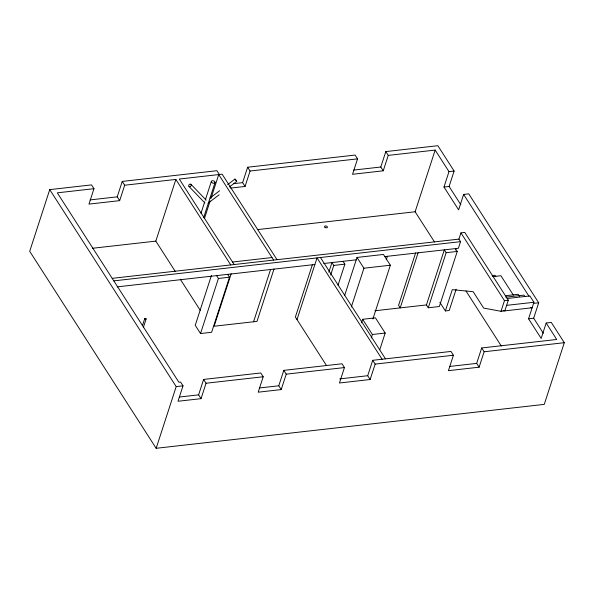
<?xml version="1.0" encoding="UTF-8"?>
<svg xmlns="http://www.w3.org/2000/svg" width="594" height="594" viewBox="0 0 594 594"><rect width="100%" height="100%" fill="white"/><g stroke="black" fill="none" stroke-linecap="round" stroke-linejoin="round"><path stroke-width="0.89" d="M277.027 259.697L222.141 174.191L219.364 174.502L216.929 170.701L122.245 181.415L124.688 185.217L119.676 200.638L88.966 204.113L93.978 188.692L91.535 184.89L49.74 189.62L29.7 251.307L156.155 448.299L544.26 404.38L564.3 342.693L551.291 322.431L546.168 323.01L541.164 338.432L528.556 318.792L533.924 302.272L529.855 295.931L507.113 298.507M119.676 200.638L117.233 196.837L122.245 181.415M175.282 271.428L155.821 241.112L175.861 179.425L124.688 185.217M142.478 325.534L144.78 318.466L145.679 318.362L146.146 318.926L143.325 327.621M201.002 213.253L204.73 201.797M205.301 200.029L211.316 181.526M203.623 217.708L215.08 182.462M204.41 218.637L210.135 201.01M210.996 198.366L218.726 174.577L179.277 179.039L234.17 264.545M211.427 275.482L195.233 325.312L200.52 333.546L211.613 332.291L229.507 277.22L227.673 274.369M156.155 448.299L176.195 386.612L49.74 189.62M230.643 188.083L245.062 186.449L242.619 182.648L247.631 167.226L355.108 155.064L357.551 158.865L352.539 174.287L383.241 170.812L388.253 155.39L385.818 151.589L437.845 145.701L454.113 171.042L449.101 186.464L460.81 204.707M245.062 186.449L250.074 171.027L247.631 167.226M93.978 188.692L57.299 192.835L178.876 382.232L180.583 382.039L183.019 385.84L178.007 401.262L201.039 398.656L206.051 383.234L203.608 379.432L260.759 372.965L263.201 376.767L258.19 392.189L281.222 389.582L286.234 374.161L283.791 370.359L342.003 363.773L344.446 367.575L339.434 382.996L370.144 379.521L375.156 364.1L372.713 360.298L450.972 351.44L453.415 355.242L448.403 370.663L479.113 367.189L484.117 351.767L481.682 347.965L556.741 339.478L546.168 323.01M200.52 333.546L218.414 278.475L216.587 275.623M231.17 273.782L214.122 326.232L256.987 321.384L274.027 268.933M201.039 398.656L198.604 394.854L203.608 379.432M253.571 321.77L270.619 269.32M312.414 264.59L295.367 317.04L326.522 365.57M297 319.579L317.04 257.893L382.098 359.236M281.222 389.582L278.779 385.781L283.791 370.359M328.824 272.186L331.949 262.57L333.783 265.421L330.658 275.037M338.053 285.142L344.869 264.167L343.042 261.315M383.241 170.812L380.806 167.011L385.818 151.589M344.698 295.337L357.009 257.44L383.449 254.455L390.362 265.221L372.898 318.978M351.321 306.987L363.922 268.213L357.009 257.44M361.486 322.824L362.637 319.297L375.43 317.849L385.187 333.048L379.744 349.792M386.256 259.793L387.392 256.296M371.25 338.023L372.393 334.496L362.637 319.297M434.526 241.996L415.124 211.768L435.172 150.082L388.253 155.39M370.144 379.521L367.701 375.72L372.713 360.298M415.622 252.91L398.581 305.361L400.208 307.9L418.102 252.821M543.369 333.316L533.672 318.213L538.684 302.792L468.748 193.844L463.632 194.424L458.62 209.845L443.985 187.043L448.99 171.621L435.172 150.082M428.267 307.781L426.433 304.93L444.334 249.851L446.161 252.702L428.267 307.781L439.352 306.526L457.246 251.448L455.42 248.596M455.368 250.067L455.932 248.329M384.682 256.601L458.405 248.262L460.55 241.654L458.924 239.115L460.951 232.878L464.79 232.44L508.301 300.215L504.841 310.862L503.014 310.528M456.14 289.219L449.227 310.506L445.389 310.937L452.301 289.657L473.151 291.699L483.672 308.086L501.002 311.301L532.135 307.774L530.308 307.44M479.113 367.189L476.67 363.387L481.682 347.965M501.002 311.301L504.462 300.653L460.951 232.878M146.146 318.926L145.389 319.193L144.743 318.577M210.098 198.002L219.602 190.763M227.643 184.645L234.957 179.076L235.877 180.034L236.739 181.378L229.403 186.962M208.138 203.148L219.141 194.773M236.739 181.378L234.957 179.076M250.074 171.027L357.551 158.865M90.14 199.903L117.233 196.837M233.591 183.672L242.619 182.648M353.712 170.077L380.806 167.011M448.99 171.621L454.113 171.042M443.985 187.043L449.101 186.464M92.404 248.285L155.821 241.112M257.425 229.611L415.124 211.768M232.544 262.013L271.993 257.551M112.192 278.348L458.924 239.115M113.818 280.88L460.55 241.654M117.196 286.865L314.894 264.501M323.76 263.498L356.615 259.778M218.414 278.475L229.507 277.22M333.783 265.421L344.869 264.167M446.161 252.702L457.246 251.448M363.922 268.213L390.362 265.221M492.203 275.571L494.928 275.26L495.834 276.67M492.716 276.648L500.905 275.72L513.365 295.129M505.412 295.723L518.146 294.282L519.505 296.391M374.918 310.759L426.433 304.93M505.806 297.163L524.005 295.107L524.903 296.517M504.462 300.653L508.301 300.215M506.63 305.361L533.924 302.272M533.568 303.371L538.684 302.792M372.393 334.496L385.187 333.048M528.556 318.792L533.672 318.213M176.195 386.612L183.019 385.84M206.051 383.234L263.201 376.767M286.234 374.161L344.446 367.575M375.156 364.1L453.415 355.242M484.117 351.767L564.3 342.693M179.254 397.044L198.604 394.854M259.437 387.971L278.779 385.781M339.709 378.89L367.701 375.72M449.576 366.453L476.67 363.387M190.934 184.288L206.207 200.141M189.011 186.479L204.915 202.992M463.632 194.424L529.002 296.257M465.963 290.963L501.329 346.064M439.887 302.361L445.389 310.937M320.448 257.506L385.506 358.85M218.726 174.577L273.619 260.083M175.861 179.425L230.754 264.931M180.272 279.202L200.23 310.298M211.761 182.507A1.953 1.188 18 0 0 214.976 182.752A1.953 1.188 18 0 0 212.852 180.717A1.953 1.188 18 0 0 211.761 182.507M189.924 186.642A1.463 1.121 -43.9 0 0 191.134 184.504A1.463 1.121 -43.9 0 0 188.87 185.001A1.463 1.121 -43.9 0 0 189.924 186.642M324.933 227.264A1.463 0.891 18 0 0 327.346 227.45A1.463 0.891 18 0 0 325.757 225.928A1.463 0.891 18 0 0 324.933 227.264"/></g></svg>
